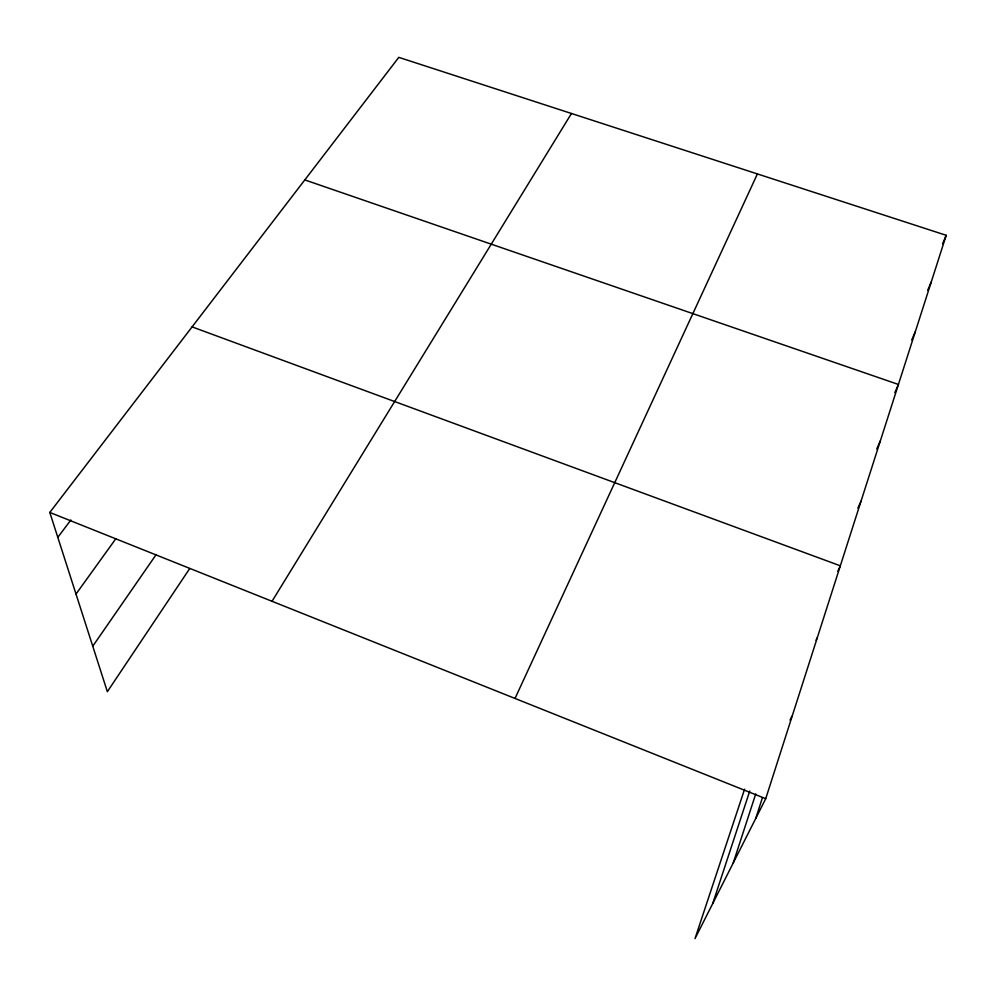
<?xml version="1.0" encoding="UTF-8"?>
<svg xmlns="http://www.w3.org/2000/svg" width="996" height="996" viewBox="0 0 996 996"><rect width="100%" height="100%" fill="white"/><g stroke="black" fill="none" stroke-linecap="round" stroke-linejoin="round"><path stroke-width="1.49" d="M744.597 789.168L694.984 938.643L765.725 798.692L946.2 235.305L398.798 57.357L49.8 512.43L107.356 691.685L189.688 568.591M755.752 818.426L762.401 797.796M733.23 862.984L755.727 793.937M712.713 903.571L749.751 791.036M942.59 243.759L946.2 235.305M927.625 290.396L931.248 281.993M911.726 339.935L915.349 331.618M894.806 392.673L898.417 384.456L304.801 179.915M876.754 448.922L880.352 440.855M857.88 508.122L861.042 501.162M515.019 698.445L757.408 173.939M837.823 571.218L840.325 565.803L192.091 326.887M816.06 640.229L817.38 637.465M790.015 720.12L791.945 716.174M272.033 601.285L571.467 113.494M92.753 646.217L156.21 554.511M76.007 594.052L115.835 538.724M57.805 537.354L70.865 519.987M49.8 512.43L765.725 798.692"/></g></svg>
